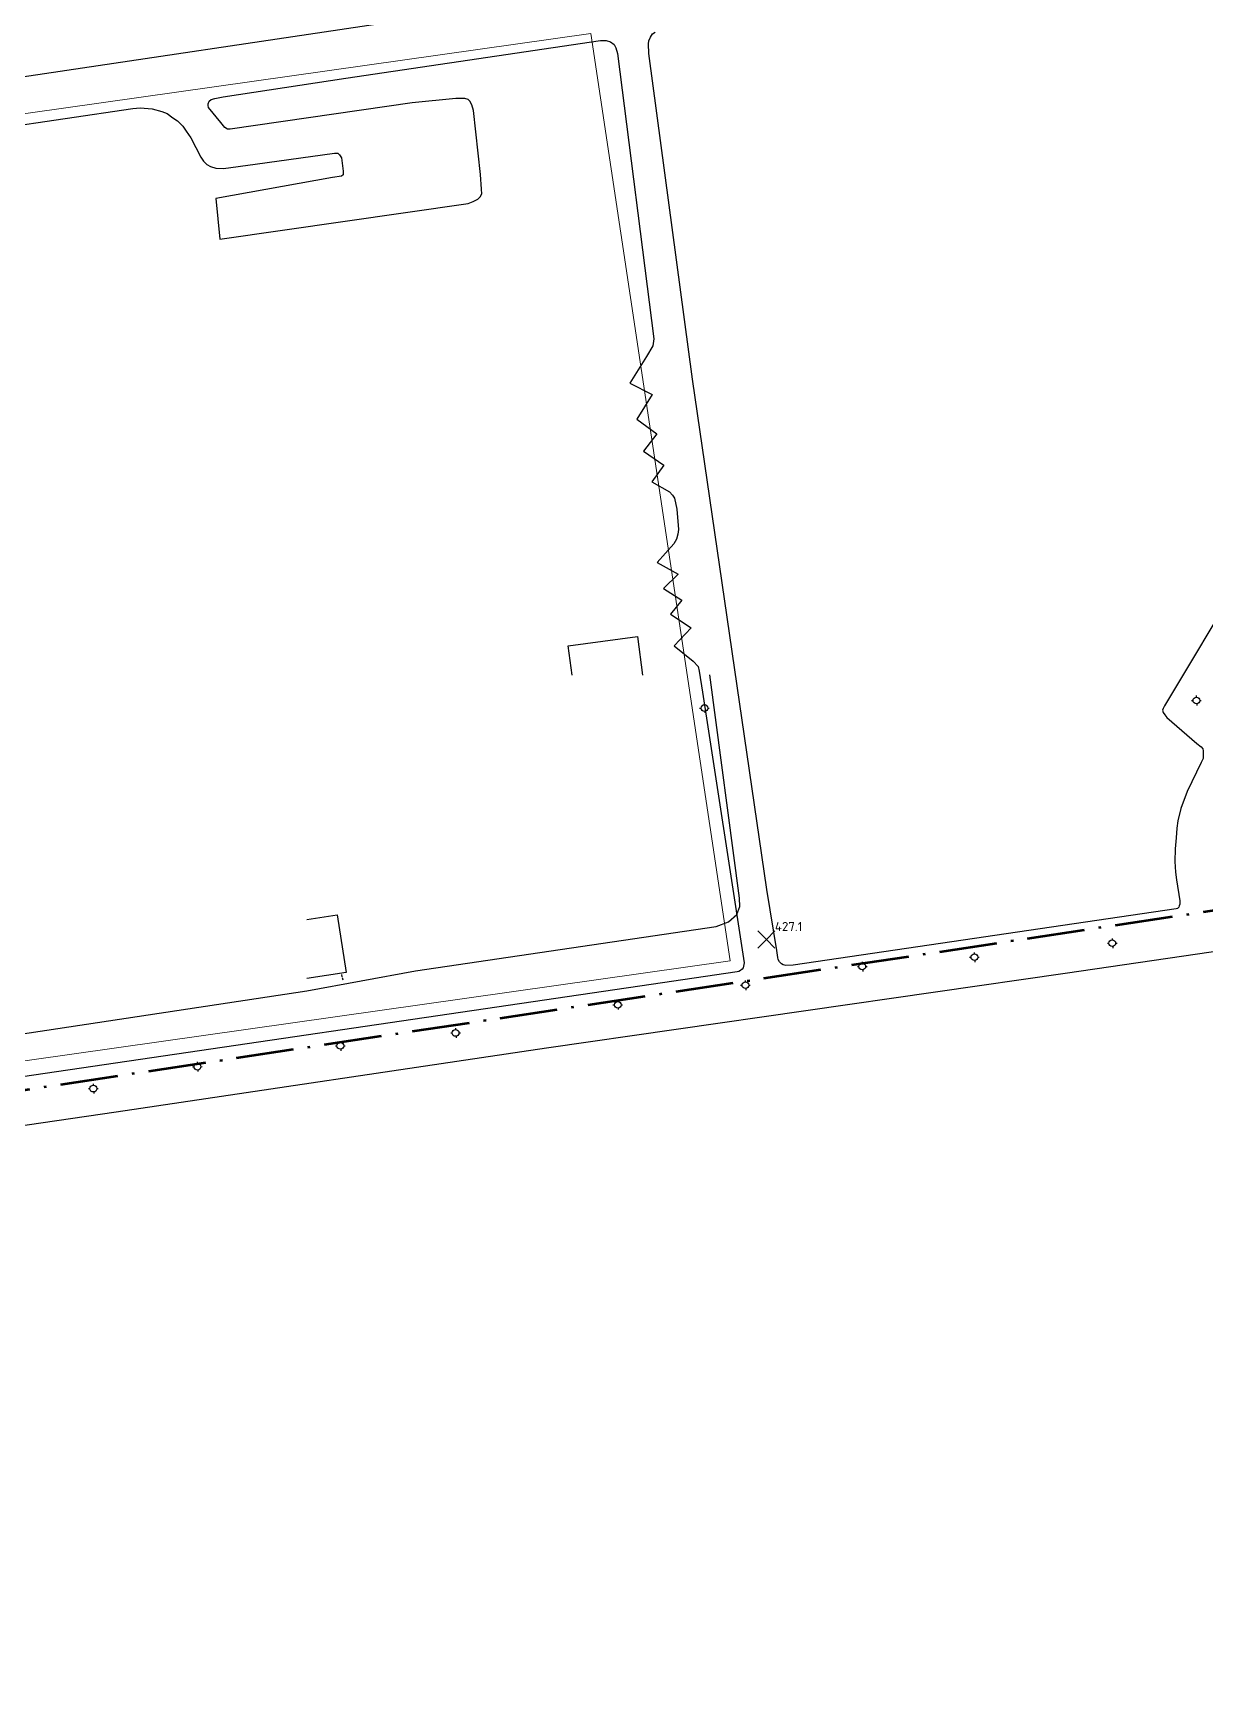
# Model space of a CAD drawing. Header units: metres. Extents: x 2 to 659295185, y -28 to 1124222152.
# Drawn here: x 657336.9 to 657580.8, y 1124534.7 to 1124877.1 of the extents above; entities that cross this region are included whole.
import ezdxf

# ---------------------------------------------------------------- set-up
doc = ezdxf.new("R2010")
doc.units = ezdxf.units.M
doc.header["$MEASUREMENT"] = 0
doc.linetypes.add('ACAD_ISO10W100', pattern=[18.5, 12, -3, 0.5, -3])
doc.linetypes.add('DASHED', pattern=[0.75, 0.5, -0.25])
doc.layers.get('0').update_dxf_attribs({"linetype": 'CONTINUOUS'})
for name, color, linetype in [('CARRET-PAV', 10, 'CONTINUOUS'), ('CONCRETO', 7, 'DASHED'), ('CURVAS', 2, 'CONTINUOUS'), ('GALPON', 7, 'CONTINUOUS'), ('MANZANA', 30, 'CONTINUOUS'), ('POSTE', 2, 'CONTINUOUS'), ('PUNTO-ELEV', 7, 'CONTINUOUS')]:
    doc.layers.add(name, color=color, linetype=linetype)
doc.layers.add('MANZANA URBA', color=30, linetype='ACAD_ISO10W100', lineweight=80)
doc.styles.add('SIMPLEX', font='SIMPLEX', dxfattribs={"width": 1.33})

# ---------------------------------------------------------------- blocks, each defined once
blk = doc.blocks.new('POSTES')
at = {"layer": 'POSTE', "elevation": 431.35}
for points in [[(657806.94, 1127520.61), (657806.94, 1127520.31)], [(657805.97, 1127519.6), (657806.27, 1127519.61)], [(657807.07, 1127518.89), (657807.08, 1127518.59)], [(657807.68, 1127519.6), (657807.98, 1127519.61)]]:
    blk.add_lwpolyline(points, dxfattribs=at)
at = {"layer": 'POSTE', "color": 2}
blk.add_circle((657806.98, 1127519.6, 425.07), 0.7, dxfattribs=at)
blk = doc.blocks.new('SPOTX')
for points in [[(-0.71, -0.71), (0, 0), (0.71, 0.71)], [(0.71, -0.71), (0, 0), (-0.71, 0.71)]]:
    blk.add_lwpolyline(points)

msp = doc.modelspace()

# ---------------------------------------------------------------- linework, layer by layer
at = {"layer": 'CARRET-PAV', "elevation": 0.6631}
msp.add_lwpolyline([(657393.8615, 1124677.8106), (657416.4983, 1124681.9208), (657479.0923, 1124691.1745), (657481.6204, 1124692.1596), (657483.3625, 1124693.697), (657483.9635, 1124695.2997), (657483.9295, 1124697.075), (657477.7447, 1124743.511)], dxfattribs=at)
at = {"layer": 'CARRET-PAV', "linetype": 'Continuous', "elevation": 0.6631, "flags": 128}
msp.add_lwpolyline([(657035.4385, 1124631.65), (657036.1819, 1124629.442), (657037.4471, 1124627.218), (657039.3749, 1124625.2345), (657040.0978, 1124624.8138), (657041.7244, 1124624.4531), (657043.351, 1124624.3329), (657044.6265, 1124624.372), (657124.5765, 1124636.563), (657161.3375, 1124642.021), (657169.0885, 1124644.518), (657169.7515, 1124647.047), (657168.9545, 1124649.551), (657166.5775, 1124659.227), (657170.3945, 1124659.625), (657172.7125, 1124650.025), (657174.6495, 1124646.183), (657176.3185, 1124644.523), (657179.5945, 1124644.503), (657182.6605, 1124644.884), (657202.1645, 1124648.761), (657267.0175, 1124659.113), (657333.7765, 1124668.672), (657393.8615, 1124677.8106)], dxfattribs=at)
at = {"layer": 'CONCRETO', "elevation": 2.7304}
msp.add_lwpolyline([(657401.4085, 1124679.965), (657401.1095, 1124681.401)], dxfattribs=at)
msp.add_lwpolyline([(657401.4085, 1124679.965), (657401.1095, 1124681.401)], dxfattribs=at)
msp.add_lwpolyline([(657401.4085, 1124679.965), (657401.1095, 1124681.401)], dxfattribs=at)
at = {"layer": 'CURVAS', "lineweight": 0}
msp.add_lwpolyline([(657453, 1124877), (657482, 1124684), (657108, 1124631), (657098, 1124690), (657029, 1124683), (657008, 1124814), (657453, 1124877)], dxfattribs=at)
at = {"layer": 'GALPON'}
for points, elevation in [([(657449.1211, 1124743.4855), (657448.2945, 1124749.5455), (657462.6765, 1124751.5005), (657463.7134, 1124743.4855)], 5.2267), ([(657393.8615, 1124692.6214), (657400.2075, 1124693.576), (657402.0645, 1124681.572), (657393.8615, 1124680.3343)], 6.2993), ([(657393.8615, 1124692.6214), (657400.2075, 1124693.576), (657402.0645, 1124681.572), (657393.8615, 1124680.3343)], 6.2993), ([(657393.8615, 1124692.6214), (657400.2075, 1124693.576), (657402.0645, 1124681.572), (657393.8615, 1124680.3343)], 6.2993)]:
    msp.add_lwpolyline(points, dxfattribs=dict(at, elevation=elevation))
at = {"layer": 'MANZANA', "lineweight": -2}
for p, q in [((657415.1961, 1124879.9239), (657274.489, 1124858.9582)), ((657465.8338, 1124876.9446), (657466.378, 1124877.2745)), ((657401.9945, 1124867.7064), (657454.9905, 1124875.5748)), ((657454.9905, 1124875.5748), (657456.1944, 1124875.5748)), ((657456.1944, 1124875.5748), (657457.0767, 1124875.2449)), ((657457.0767, 1124875.2449), (657457.8436, 1124874.695)), ((657457.8436, 1124874.695), (657458.1734, 1124874.0351)), ((657458.1734, 1124874.0351), (657458.5115, 1124872.8254)), ((657464.968, 1124874.835), (657465.0752, 1124875.5048)), ((657465.0834, 1124872.8454), (657464.968, 1124874.835)), ((657465.0752, 1124875.5048), (657465.3968, 1124876.2747)), ((657465.3968, 1124876.2747), (657465.8338, 1124876.9446)), ((657458.5115, 1124872.8254), (657466.1142, 1124813.4575)), ((657474.1456, 1124805.0892), (657465.0834, 1124872.8454)), ((657376.4818, 1124863.8272), (657401.9945, 1124867.7064)), ((657373.9586, 1124863.2673), (657374.7255, 1124863.4873)), ((657374.7255, 1124863.4873), (657376.4818, 1124863.8272)), ((657424.9097, 1124863.4873), (657415.8228, 1124862.5675)), ((657426.7733, 1124863.4973), (657424.9097, 1124863.4873)), ((657427.4329, 1124863.2773), (657426.7733, 1124863.4973)), ((657154.5202, 1124831.2139), (657357.6401, 1124861.4277)), ((657357.6401, 1124861.4277), (657359.1738, 1124861.5377)), ((657359.1738, 1124861.5377), (657361.6971, 1124861.3277)), ((657361.6971, 1124861.3277), (657363.6761, 1124860.7878)), ((657363.6761, 1124860.7878), (657364.7728, 1124860.3479)), ((657364.7728, 1124860.3479), (657365.9766, 1124859.4681)), ((657373.3072, 1124862.3775), (657373.5216, 1124862.9374)), ((657373.3072, 1124862.0476), (657373.3072, 1124862.3775)), ((657373.4226, 1124861.6077), (657373.3072, 1124862.0476)), ((657375.9541, 1124858.5183), (657373.4226, 1124861.6077)), ((657373.5216, 1124862.9374), (657373.9586, 1124863.2673)), ((657415.8228, 1124862.5675), (657377.9331, 1124857.0886)), ((657427.7628, 1124862.9474), (657427.4329, 1124863.2773)), ((657428.208, 1124862.1776), (657427.7628, 1124862.9474)), ((657428.5379, 1124860.9678), (657428.208, 1124862.1776)), ((657430.0221, 1124847.7005), (657428.5379, 1124860.9678)), ((657365.9766, 1124859.4681), (657366.9661, 1124858.8082)), ((657366.9661, 1124858.8082), (657368.0711, 1124857.7085)), ((657368.0711, 1124857.7085), (657368.7308, 1124856.7187)), ((657368.7308, 1124856.7187), (657369.7203, 1124855.289)), ((657376.8364, 1124857.4185), (657375.9541, 1124858.5183)), ((657377.3889, 1124857.0886), (657376.8364, 1124857.4185)), ((657377.9331, 1124857.0886), (657377.3889, 1124857.0886)), ((657369.7203, 1124855.289), (657371.8229, 1124851.3098)), ((657371.8229, 1124851.3098), (657372.3754, 1124850.4299)), ((657372.3754, 1124850.4299), (657373.0351, 1124849.7701)), ((657373.0351, 1124849.7701), (657373.802, 1124849.3302)), ((657376.5478, 1124848.9003), (657383.1198, 1124849.8101)), ((657383.1198, 1124849.8101), (657399.6527, 1124852.0996)), ((657399.6527, 1124852.0996), (657400.3123, 1124852.0996)), ((657400.3123, 1124852.0996), (657400.6422, 1124851.7697)), ((657400.6422, 1124851.7697), (657401.0792, 1124851.1098)), ((657401.0792, 1124851.1098), (657401.4173, 1124848.3504)), ((657373.802, 1124849.3302), (657374.8986, 1124849.0002)), ((657374.8986, 1124849.0002), (657376.5478, 1124848.9003)), ((657399.2321, 1124847.0106), (657374.9316, 1124842.7015)), ((657401.0957, 1124847.3506), (657399.2321, 1124847.0106)), ((657401.4255, 1124847.5705), (657401.0957, 1124847.3506)), ((657401.4173, 1124848.3504), (657401.4255, 1124847.9005)), ((657401.4255, 1124847.9005), (657401.4255, 1124847.5705)), ((657430.253, 1124844.6011), (657430.0221, 1124847.7005)), ((657429.4944, 1124842.5016), (657429.9314, 1124843.0514)), ((657429.9314, 1124843.0514), (657430.2612, 1124843.6113)), ((657430.2612, 1124843.6113), (657430.253, 1124844.6011)), ((657374.9316, 1124842.7015), (657375.7315, 1124834.1833)), ((657375.7315, 1124834.1833), (657427.4164, 1124841.6017)), ((657427.4164, 1124841.6017), (657428.5131, 1124842.0517)), ((657428.5131, 1124842.0517), (657429.4944, 1124842.5016)), ((657465.8998, 1124812.0278), (657464.5969, 1124809.8082)), ((657466.1142, 1124813.4575), (657465.8998, 1124812.0278)), ((657464.5969, 1124809.8082), (657461.1172, 1124804.2593)), ((657461.1172, 1124804.2593), (657465.7266, 1124801.8498)), ((657465.7266, 1124801.8498), (657462.5685, 1124796.7509)), ((657489.6313, 1124698.8708), (657474.1456, 1124805.0892)), ((657462.5685, 1124796.7509), (657466.7491, 1124793.6715)), ((657466.7491, 1124793.6715), (657463.9125, 1124790.1122)), ((657605.2546, 1124792.0718), (657572.4114, 1124737.063)), ((657463.9125, 1124790.1122), (657468.2004, 1124787.1528)), ((657468.2004, 1124787.1528), (657465.6936, 1124783.7135)), ((657465.6936, 1124783.7135), (657469.3218, 1124781.624)), ((657469.3218, 1124781.624), (657469.9815, 1124780.9641)), ((657469.9815, 1124780.9641), (657470.4268, 1124780.3042)), ((657470.4268, 1124780.3042), (657470.872, 1124777.9847)), ((657470.872, 1124777.9847), (657471.2184, 1124773.7756)), ((657470.7896, 1124771.786), (657470.2453, 1124770.7862)), ((657471.1112, 1124772.7858), (657470.7896, 1124771.786)), ((657471.2184, 1124773.7756), (657471.1112, 1124772.7858)), ((657470.2453, 1124770.7862), (657466.7574, 1124766.9069)), ((657466.7574, 1124766.9069), (657471.1524, 1124764.4874)), ((657471.1524, 1124764.4874), (657468.0932, 1124761.4881)), ((657468.0932, 1124761.4881), (657471.944, 1124759.0685)), ((657471.944, 1124759.0685), (657469.5444, 1124756.1891)), ((657469.5444, 1124756.1891), (657473.8323, 1124753.3297)), ((657473.8323, 1124753.3297), (657470.3443, 1124749.5505)), ((657470.3443, 1124749.5505), (657474.3023, 1124746.3611)), ((657474.3023, 1124746.3611), (657475.2918, 1124745.2614)), ((657475.2918, 1124745.2614), (657475.5144, 1124744.2716)), ((657475.5144, 1124744.2716), (657476.1906, 1124739.9624)), ((657476.1906, 1124739.9624), (657484.7663, 1124684.4737)), ((657572.4114, 1124737.063), (657572.0815, 1124736.5131)), ((657572.0815, 1124736.5131), (657571.9743, 1124736.1832)), ((657571.9743, 1124736.1832), (657572.0898, 1124735.7333)), ((657572.0898, 1124735.7333), (657572.4196, 1124735.1834)), ((657572.4196, 1124735.1834), (657572.8566, 1124734.6335)), ((657572.8566, 1124734.6335), (657579.1235, 1124729.2446)), ((657579.1235, 1124729.2446), (657580.0058, 1124728.5847)), ((657580.0058, 1124728.5847), (657580.3356, 1124728.1448)), ((657580.3356, 1124728.1448), (657580.4511, 1124727.7049)), ((657580.4511, 1124727.7049), (657580.4511, 1124726.8151)), ((657580.4511, 1124726.8151), (657580.4593, 1124726.1552)), ((657580.0223, 1124725.2654), (657577.0868, 1124719.2766)), ((657580.4593, 1124726.1552), (657580.0223, 1124725.2654)), ((657577.0868, 1124719.2766), (657575.7922, 1124715.7374)), ((657575.1407, 1124713.1879), (657574.9346, 1124711.6382)), ((657575.7922, 1124715.7374), (657575.1407, 1124713.1879)), ((657574.8274, 1124709.6486), (657574.6212, 1124707.3291)), ((657574.9346, 1124711.6382), (657574.8274, 1124709.6486)), ((657574.6212, 1124707.3291), (657574.5223, 1124704.6696)), ((657574.5223, 1124704.6696), (657574.646, 1124702.4601)), ((657574.646, 1124702.4601), (657574.8686, 1124700.9104)), ((657574.8686, 1124700.9104), (657575.5448, 1124696.4913)), ((657491.6598, 1124686.1634), (657489.6313, 1124698.8708)), ((657575.553, 1124695.8314), (657575.4458, 1124695.4915)), ((657575.5448, 1124696.4913), (657575.553, 1124695.8314)), ((657574.7862, 1124694.8316), (657495.0736, 1124683.084)), ((657575.116, 1124694.9416), (657574.7862, 1124694.8316)), ((657575.3304, 1124695.1616), (657575.116, 1124694.9416)), ((657575.4458, 1124695.4915), (657575.3304, 1124695.1616)), ((657551.7308, 1124681.4543), (657620.8227, 1124691.6023)), ((657491.8824, 1124684.7237), (657491.6598, 1124686.1634)), ((657484.1149, 1124682.0342), (657483.7933, 1124681.8143)), ((657484.4447, 1124682.2642), (657484.1149, 1124682.0342)), ((657484.6673, 1124682.5941), (657484.4447, 1124682.2642)), ((657484.7745, 1124682.924), (657484.6673, 1124682.5941)), ((657484.7663, 1124684.4737), (657484.8817, 1124683.5939)), ((657484.8817, 1124683.5939), (657484.7745, 1124682.924)), ((657491.9979, 1124684.2838), (657491.8824, 1124684.7237)), ((657492.2205, 1124683.8439), (657491.9979, 1124684.2838)), ((657492.6576, 1124683.4039), (657492.2205, 1124683.8439)), ((657492.9874, 1124683.184), (657492.6576, 1124683.4039)), ((657493.5399, 1124683.074), (657492.9874, 1124683.184)), ((657495.0736, 1124683.084), (657493.5399, 1124683.074)), ((657465.504, 1124679.0848), (657181.5666, 1124637.4533)), ((657443.7597, 1124665.9375), (657551.7308, 1124681.4543)), ((657483.4634, 1124681.7043), (657465.504, 1124679.0848)), ((657483.7933, 1124681.8143), (657483.4634, 1124681.7043)), ((657354.1851, 1124652.6002), (657443.7597, 1124665.9375)), ((657182.5973, 1124627.5053), (657354.1851, 1124652.6002))]:
    msp.add_line(p, q, dxfattribs=at)
at = {"layer": 'MANZANA URBA', "elevation": 2.8474}
msp.add_lwpolyline([(657064.7495, 1124434.194), (657039.4495, 1124610.064), (657039.6635, 1124611.349), (657040.2005, 1124612.572), (657041.0345, 1124613.379), (657042.9025, 1124614.385), (657044.6525, 1124614.943), (657205.7482, 1124638.3458), (657274.508, 1124647.8105), (657287.7905, 1124650.013), (657738.8988, 1124718.1403), (657745.535, 1124717.8892), (657750.8981, 1124716.0264), (657757.1167, 1124711.9255), (657762.5572, 1124706.9456), (657765.5885, 1124701.8232)], dxfattribs=at)

# ---------------------------------------------------------------- block references
at = {"layer": 'POSTE'}
for p in [(-330.343, -2782.9807, -422.7933), (-227.9638, -2781.3975, -422.7933), (-274.1664, -2834.8269, -422.7933), (-245.4721, -2831.9126, -422.7933), (-297.5108, -2836.7698, -422.7933), (-321.8279, -2840.6556, -422.7933), (-348.3823, -2844.7265, -422.7933), (-382.1516, -2850.5919, -422.7933), (-406.1326, -2853.2802, -422.7933)]:
    msp.add_blockref('POSTES', p, dxfattribs=at)
at = {"layer": 'POSTE', "linetype": 'Continuous'}
for p in [(-435.8853, -2857.6069, -423.2321), (-457.5413, -2862.1759, -423.2224)]:
    msp.add_blockref('POSTES', p, dxfattribs=at)
at = {"layer": 'PUNTO-ELEV', "xscale": 2.5, "yscale": 2.5, "zscale": 2.5}
msp.add_blockref('SPOTX', (657489.5125, 1124688.461, 2.5256), dxfattribs=at)
msp.add_blockref('SPOTX', (657489.5125, 1124688.461, 2.5256), dxfattribs=at)

# ---------------------------------------------------------------- texts
at = {"layer": 'PUNTO-ELEV', "style": 'SIMPLEX'}
msp.add_text('427.1', height=1.875, dxfattribs=at).set_placement((657491.2803, 1124690.2288, 2.5256))
msp.add_text('427.1', height=1.875, dxfattribs=at).set_placement((657491.2803, 1124690.2288, 2.5256))

doc.saveas('drawing.dxf')
